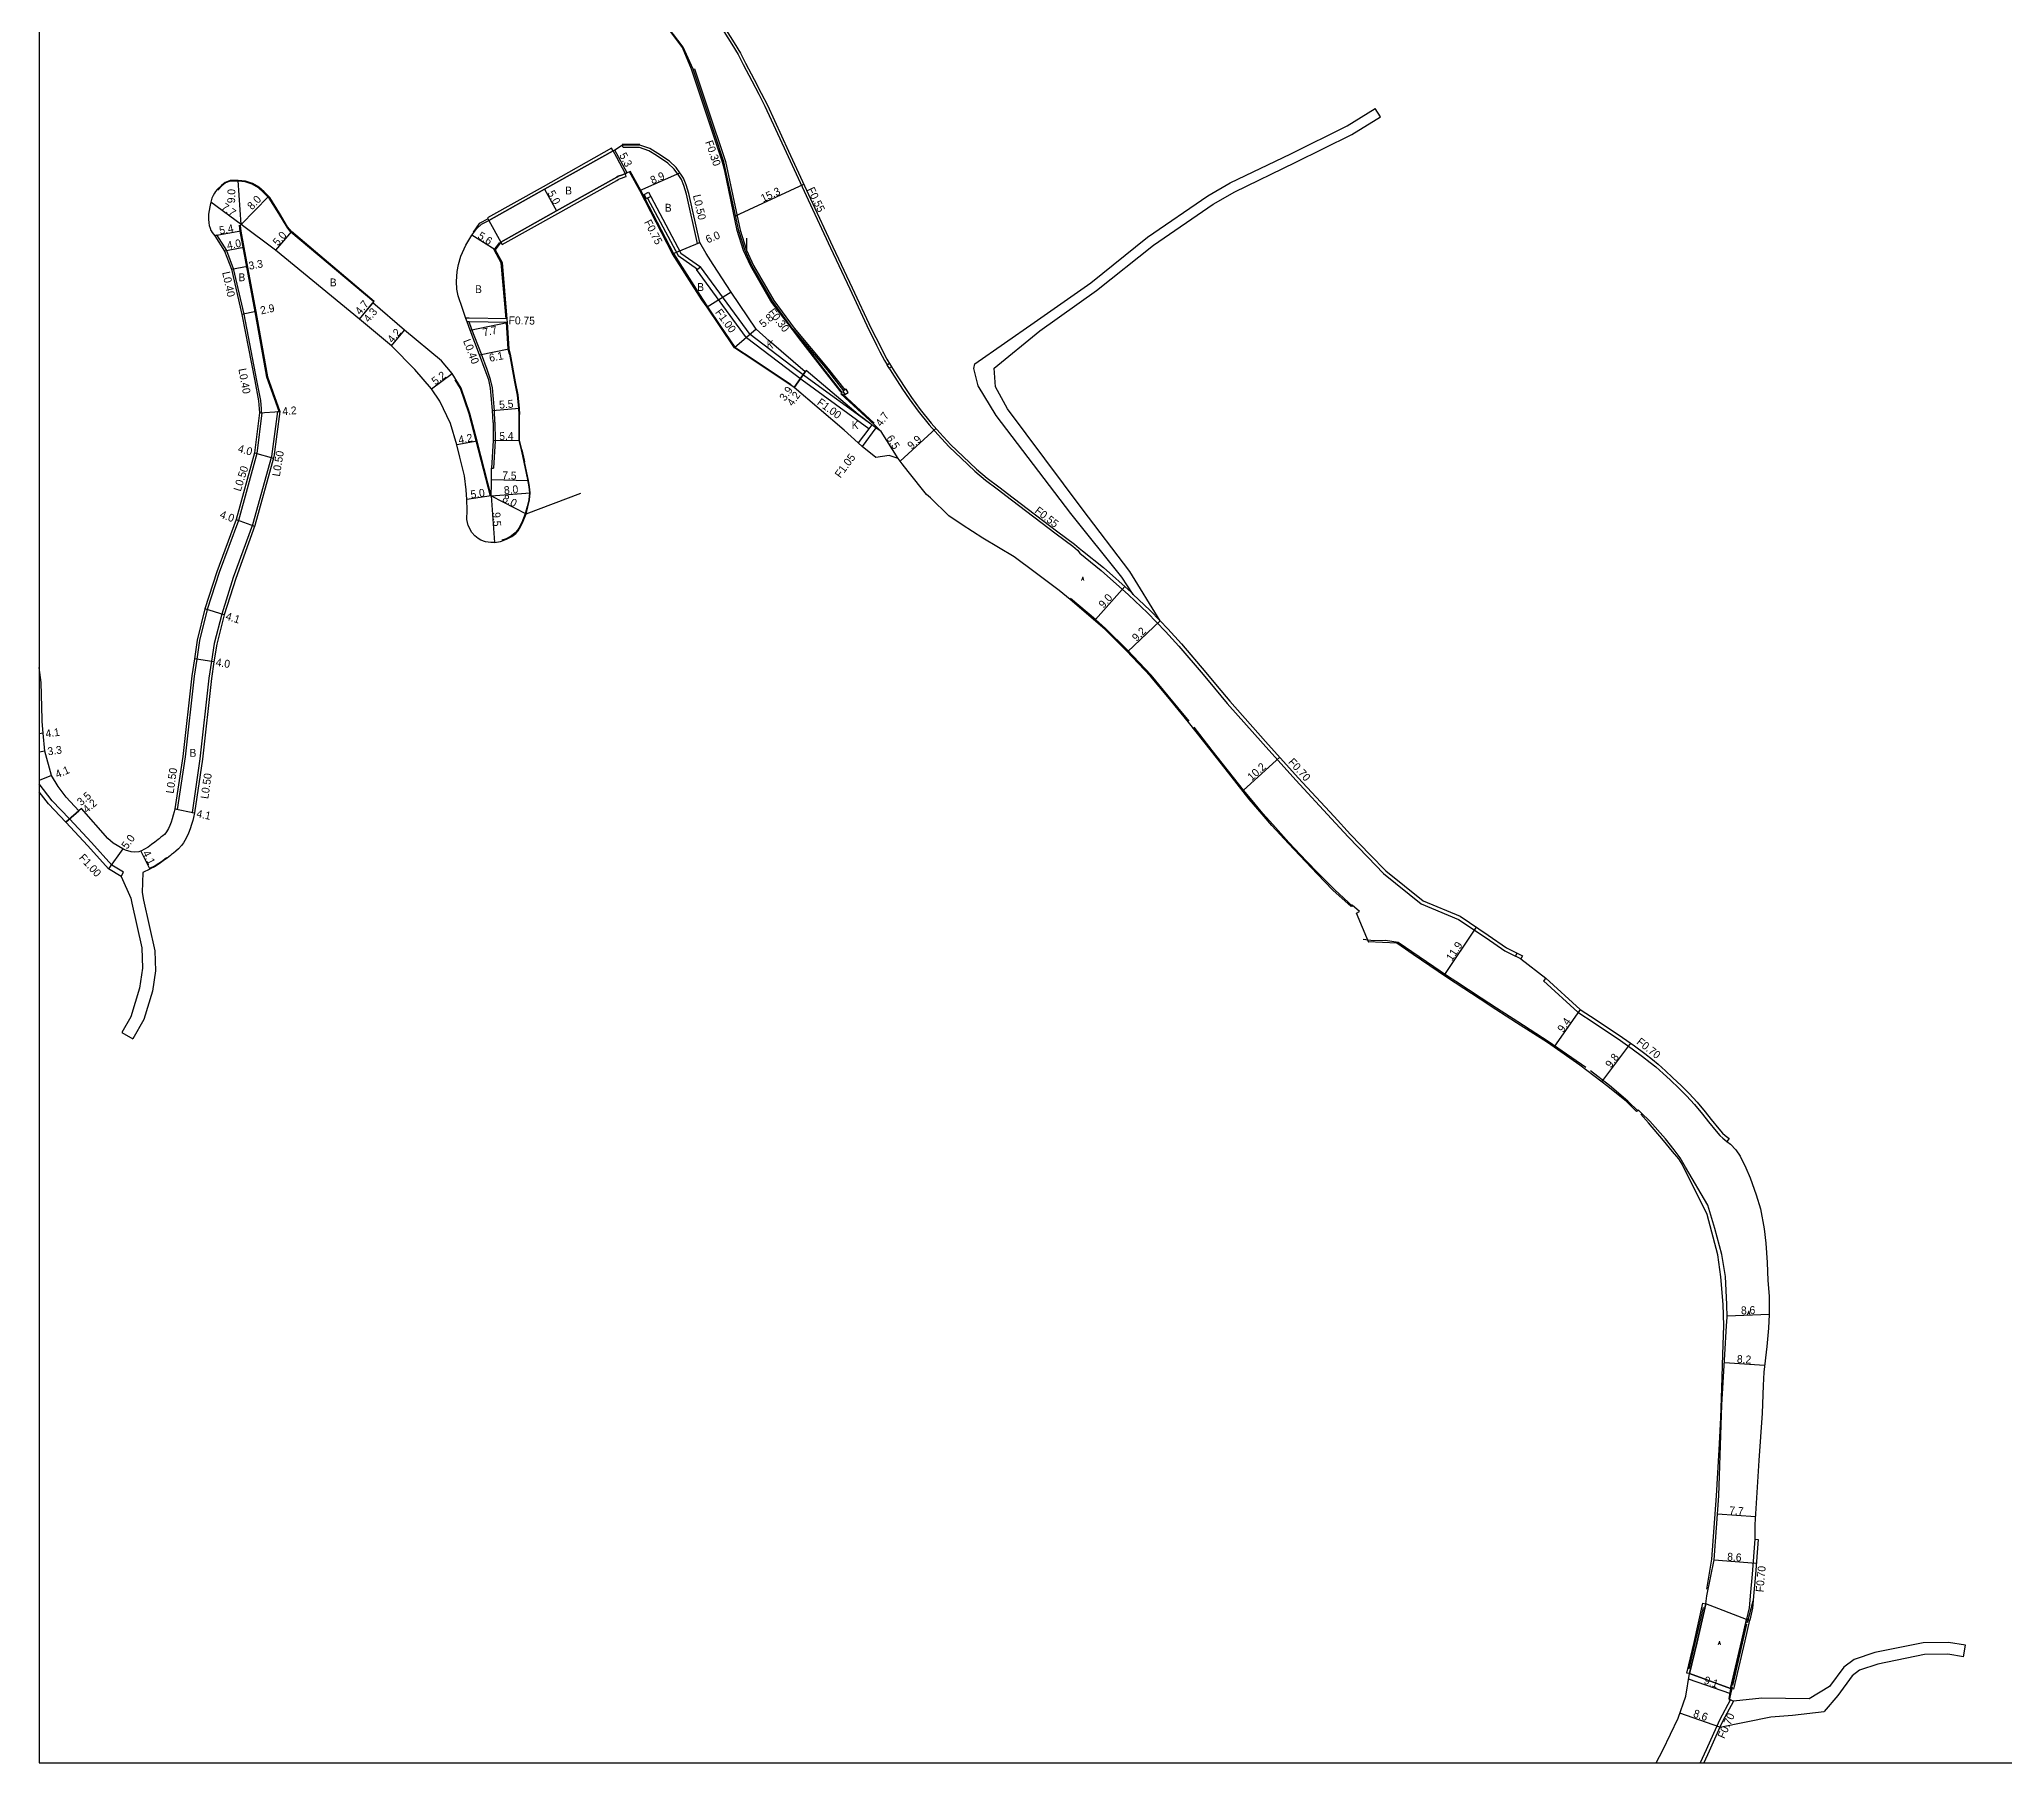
# Model space of a CAD drawing. Header units: metres. Extents: x -16000 to -12000, y -93000 to -90000.
# Drawn here: x -16000 to -15599.7, y -93000 to -92649 of the extents above; entities that cross this region are included whole.
import ezdxf

# ---------------------------------------------------------------- set-up
doc = ezdxf.new("R2010")
doc.units = ezdxf.units.M
doc.header["$LTSCALE"] = 2.5
for name, color, linetype in [('側溝・桝', 7, 'Continuous'), ('図郭', 7, 'Continuous'), ('幅員', 7, 'Continuous'), ('歩道・分離帯・安全施設', 7, 'Continuous'), ('舗装', 7, 'Continuous'), ('道路', 7, 'Continuous')]:
    doc.layers.add(name, color=color, linetype=linetype)
doc.styles.get("Standard").update_dxf_attribs({"font": ''})
doc.styles.add('YOKO_DECO', font='txt.shx', dxfattribs={"bigfont": 'extfont.shx'})
doc.styles.get('Standard').set_extended_font_data('@MS PGothic')

msp = doc.modelspace()

# ---------------------------------------------------------------- linework, layer by layer
at = {"layer": '側溝・桝'}
for points in [[(-15860.54, -92647.42), (-15858.92, -92650), (-15857.64, -92652.11), (-15856.6, -92654.14), (-15854.85, -92657.44), (-15853.44, -92660.21), (-15852.18, -92662.63), (-15847.89, -92672), (-15843.37, -92681.72), (-15838.83, -92691.5), (-15834.93, -92699.85), (-15831.02, -92708.16), (-15830.11, -92710), (-15829.44, -92711.31), (-15828.76, -92712.68), (-15827.83, -92714.44), (-15827.31, -92715.28)], [(-15866.84, -92655.11), (-15866.54, -92655.01), (-15863.93, -92662.73), (-15860.25, -92673.91), (-15857.23, -92687.9), (-15855.95, -92691.92), (-15854.5, -92695.04), (-15850.39, -92702.18), (-15846.22, -92707.82), (-15839.28, -92716.11), (-15835.9, -92720.4)], [(-15830.45, -92727.5), (-15844.03, -92717.64), (-15855.21, -92709.12), (-15865.32, -92695.33)], [(-15904.78, -92705.94), (-15912.41, -92705.8), (-15913.11, -92705.79)], [(-15846.48, -92708.01), (-15839.53, -92716.31), (-15836.17, -92720.58)], [(-15826.87, -92715.98), (-15826.33, -92716.86), (-15824.17, -92720.23), (-15822.81, -92722.26), (-15821, -92724.72)], [(-15907.18, -92727.01), (-15907.31, -92724.58), (-15907.66, -92720)], [(-15954.68, -92725.07), (-15955.66, -92733.35), (-15959.44, -92746.98), (-15963.36, -92757.62)], [(-15951.51, -92724.84), (-15952.72, -92733.96), (-15956.58, -92747.89), (-15960.48, -92758.63)], [(-15907.18, -92727.01), (-15907.17, -92730.75), (-15907.46, -92736.38)], [(-15821, -92724.72), (-15818.74, -92727.52), (-15816.96, -92729.47), (-15814.68, -92731.99), (-15812.19, -92734.32), (-15809.44, -92736.93), (-15807.28, -92738.78), (-15804.86, -92740.54), (-15801.98, -92742.83), (-15792.84, -92749.71), (-15789.49, -92752.25), (-15788.51, -92753.06), (-15788.06, -92753.68), (-15783.68, -92757.16), (-15778.11, -92762.14), (-15774.29, -92765.81), (-15770.62, -92769.59), (-15767.9, -92772.6), (-15762.9, -92778.4), (-15760.64, -92781.19), (-15758.03, -92784.26), (-15750.73, -92792.51), (-15744.07, -92799.92), (-15736.77, -92807.77), (-15733.42, -92811.45), (-15729.39, -92815.6), (-15726.21, -92818.87), (-15718.5, -92825.07), (-15710.89, -92828.24), (-15705.25, -92832.02), (-15701.48, -92834.64), (-15699.29, -92835.75)], [(-15907.86, -92736.37), (-15907.46, -92736.38)], [(-15777.16, -92762.06), (-15773.78, -92765.3), (-15771.7, -92767.44)], [(-15693.09, -92840.22), (-15693.58, -92840.76), (-15686.59, -92847.15), (-15683.28, -92849.32), (-15677.91, -92852.92), (-15675.52, -92854.59), (-15673.44, -92856.14), (-15671.87, -92857.37), (-15670.74, -92858.3), (-15669.2, -92859.65), (-15667.78, -92860.95), (-15665.96, -92862.67), (-15664.47, -92864.19), (-15662.86, -92865.95), (-15661.2, -92867.92), (-15660, -92869.46), (-15658.43, -92871.38), (-15657.66, -92872.27), (-15657.07, -92872.83), (-15656.23, -92873.46)], [(-15650.57, -92954.48), (-15651.12, -92961.59), (-15651.5, -92966.03), (-15651.67, -92967.71), (-15651.69, -92968.47), (-15652.22, -92970.79)], [(-15655.51, -92987.16), (-15657.76, -92991.31), (-15660.47, -92997.36), (-15661.71, -93000)], [(-15654.91, -92987.48), (-15657.15, -92991.61), (-15657.65, -92992.74)]]:
    msp.add_lwpolyline(points, dxfattribs=at)
at = {"layer": '側溝・桝', "flags": 128}
for points in [[(-15865.45, -92690.39), (-15865.93, -92690.58), (-15868.2, -92680.56), (-15868.74, -92678.8), (-15869.22, -92677.53), (-15869.73, -92676.77), (-15870.66, -92675.47), (-15871.95, -92674.23), (-15874.25, -92672.7), (-15875.86, -92671.69), (-15877.75, -92671.07), (-15881.09, -92671.07), (-15881.23, -92670.57)], [(-15876.12, -92681.38), (-15869.87, -92693.05), (-15865.95, -92695.8)], [(-15875.45, -92681.04), (-15869.29, -92692.54), (-15865.32, -92695.33)], [(-15964.26, -92689.04), (-15963.93, -92688.8), (-15961.89, -92692), (-15960.49, -92695.68), (-15958.35, -92704.98), (-15955.73, -92718.48), (-15954.97, -92722.58), (-15954.8, -92724.25), (-15954.79, -92725.08)], [(-15866.12, -92695.92), (-15865.95, -92695.8), (-15865.32, -92695.33)], [(-15831.05, -92728.31), (-15844.62, -92718.44), (-15855.93, -92709.83), (-15866.12, -92695.92)], [(-15904.71, -92706.69), (-15912.42, -92706.55), (-15912.85, -92706.55)], [(-15907.66, -92720), (-15908.06, -92718.27), (-15908.78, -92716.23), (-15909.96, -92713.11), (-15911.87, -92708.13), (-15912.42, -92706.55)], [(-15954.79, -92725.08), (-15954.68, -92725.07)], [(-15951.51, -92724.84), (-15951, -92724.8)], [(-15830.45, -92727.5), (-15831.05, -92728.31), (-15833.19, -92731.21)], [(-15829.62, -92728.13), (-15832.41, -92731.92)], [(-15963.36, -92757.62), (-15965.79, -92765.14), (-15967.34, -92771.47), (-15967.88, -92775.24), (-15968.45, -92778.7), (-15970.29, -92795.14), (-15971.9, -92805.85), (-15972.39, -92805.75)], [(-15960.48, -92758.63), (-15962.85, -92766.11), (-15964.36, -92772.08), (-15964.91, -92775.69), (-15965.44, -92779.1), (-15967.28, -92795.53), (-15968.86, -92806.45), (-15968.37, -92806.55)], [(-15983.33, -92819.51), (-15982.82, -92818.66), (-15985.26, -92817.18), (-15989.39, -92812.58), (-15993.86, -92807.76), (-15997.38, -92804.08), (-16000, -92800.62)]]:
    msp.add_lwpolyline(points, dxfattribs=at)
msp.add_lwpolyline([(-15876.34, -92681.49), (-15876.79, -92680.59), (-15875.89, -92680.15), (-15875.45, -92681.04), (-15876.12, -92681.38), (-15876.34, -92681.49)], close=True, dxfattribs=at)
at = {"layer": '側溝・桝'}
for points in [[(-15826.85, -92714.99), (-15826.41, -92715.7), (-15826.87, -92715.98), (-15827.31, -92715.28)], [(-15835.66, -92720.24), (-15836.33, -92720.69), (-15835.89, -92721.37), (-15835.21, -92720.92)], [(-15698.97, -92835.1), (-15697.91, -92835.64), (-15698.23, -92836.28), (-15699.29, -92835.75)]]:
    msp.add_lwpolyline(points, close=True, dxfattribs=at)
at = {"layer": '図郭'}
msp.add_lwpolyline([(-16000, -93000), (-15200, -93000), (-15200, -92400), (-16000, -92400)], close=True, dxfattribs=at)
at = {"layer": '幅員', "flags": 128}
for points in [[(-15880.26, -92676.2), (-15882.8, -92671.55)], [(-15958.88, -92686.73), (-15959.51, -92677.76)], [(-15897.07, -92679.56), (-15894.67, -92683.95)], [(-15877.66, -92679.82), (-15869.54, -92676.17)], [(-15958.88, -92686.73), (-15965.09, -92682.2)], [(-15958.88, -92686.73), (-15953.31, -92680.99)], [(-15958.95, -92688.06), (-15964.26, -92689.04)], [(-15958.33, -92691.4), (-15962.25, -92692.18)], [(-15948.65, -92688.15), (-15951.91, -92691.94)], [(-15907.17, -92691.86), (-15911.91, -92688.88)], [(-15870.99, -92692.72), (-15865.45, -92690.39)], [(-15960.87, -92695.79), (-15957.62, -92695.19)], [(-15934.76, -92706.02), (-15931.79, -92702.38)], [(-15934.76, -92706.02), (-15932.04, -92702.69)], [(-15955.9, -92704.46), (-15958.74, -92705.06)], [(-15912.25, -92708.27), (-15904.71, -92706.69)], [(-15928.29, -92711.43), (-15925.59, -92708.21)], [(-15854.01, -92708.06), (-15858.41, -92711.84)], [(-15910.34, -92713.25), (-15904.35, -92712.07)], [(-15920.1, -92720.18), (-15915.91, -92717.1)], [(-15843.8, -92716.47), (-15846.21, -92719.91)], [(-15846.21, -92719.91), (-15843.97, -92716.72)], [(-15955.18, -92725.11), (-15951, -92724.8)], [(-15907.71, -92724.61), (-15902.22, -92724.16)], [(-15910.83, -92730.83), (-15914.96, -92731.59)], [(-15829.62, -92728.13), (-15832.41, -92731.92)], [(-15825.03, -92734.4), (-15828.51, -92728.91)], [(-15907.87, -92738.63), (-15900.38, -92738.84)], [(-15907.97, -92742), (-15912.92, -92742.75)], [(-15959.92, -92746.82), (-15956.16, -92748.19)], [(-15962.37, -92766.24), (-15966.28, -92765.01)], [(-15964.42, -92775.77), (-15968.37, -92775.16)], [(-15999.23, -92790.32), (-16000, -92790.43)], [(-15998.86, -92794.02), (-16000, -92794.19)], [(-15997.55, -92798.92), (-16000, -92799.97)], [(-15991.41, -92805.69), (-15994.58, -92808.45)], [(-15994.58, -92808.45), (-15991.94, -92806.15)], [(-15972.39, -92805.75), (-15968.37, -92806.55)], [(-15982.97, -92813.91), (-15985.9, -92817.96)], [(-15979.32, -92814.34), (-15977.48, -92818.01)]]:
    msp.add_lwpolyline(points, dxfattribs=at)
at = {"layer": '幅員'}
for points in [[(-15858.18, -92684.98), (-15844.26, -92678.52)], [(-15907.57, -92730.74), (-15902.17, -92730.66)], [(-15824.64, -92734.91), (-15817.35, -92728.26)], [(-15956.15, -92733.26), (-15952.3, -92734.33)], [(-15907.97, -92742), (-15900, -92741.36)], [(-15907.97, -92742), (-15907.27, -92751.48)], [(-15907.97, -92742), (-15900.85, -92745.65)], [(-15784.88, -92767.17), (-15778.9, -92760.47)], [(-15771.7, -92767.44), (-15778.35, -92773.77)], [(-15754.73, -92801.9), (-15747.32, -92795.23)], [(-15713.85, -92839.69), (-15707.23, -92829.83)], [(-15686.15, -92846.58), (-15691.49, -92854.26)], [(-15681.69, -92861.34), (-15675.82, -92853.46)], [(-15647.6, -92908.73), (-15656.19, -92909.06)], [(-15648.55, -92919.09), (-15656.73, -92918.59)], [(-15650.43, -92949.92), (-15658.16, -92949.36)], [(-15650.25, -92959.41), (-15658.85, -92958.78)], [(-15655.41, -92986.01), (-15664.04, -92983.01)], [(-15657.65, -92992.74), (-15665.82, -92989.89)]]:
    msp.add_lwpolyline(points, dxfattribs=at)
at = {"layer": '歩道・分離帯・安全施設'}
for points in [[(-15836.63, -92720.9), (-15839.89, -92716.74), (-15845.35, -92709.73), (-15846.57, -92708.13), (-15850.97, -92702.37), (-15855.09, -92695.2), (-15856.55, -92692.05), (-15857.84, -92687.92), (-15860.39, -92675.78), (-15860.86, -92674), (-15867.15, -92655.12), (-15868.98, -92650.7), (-15871.99, -92646.64), (-15876.93, -92640.54), (-15880.48, -92636.66), (-15881.96, -92635.13), (-15884.73, -92632.44), (-15887.69, -92629.75), (-15890.42, -92627.31), (-15893.13, -92625.06), (-15895.12, -92623.45), (-15906.09, -92614.93), (-15907.99, -92613.36)], [(-15904.93, -92705.94), (-15905.89, -92694.52), (-15907.35, -92691.85), (-15906.22, -92690.37)], [(-15855.91, -92692.25), (-15855.88, -92689.53)], [(-15904.24, -92713.15), (-15903.23, -92718.8), (-15902.68, -92721.45), (-15902.37, -92724.17), (-15902.31, -92725.4)], [(-15829.92, -92727.16), (-15836.41, -92721.2)], [(-15902.31, -92725.4), (-15902.31, -92728.48), (-15902.32, -92730.68), (-15901.84, -92732.63)], [(-15901.29, -92735.1), (-15900.56, -92738.69), (-15900.28, -92740.16), (-15900.15, -92741.36), (-15900.31, -92742.77), (-15900.62, -92744.16), (-15901, -92745.62), (-15901.71, -92747.41), (-15902.32, -92748.6), (-15902.58, -92749), (-15903.06, -92749.54), (-15903.82, -92750.13), (-15904.88, -92750.71), (-15905.79, -92751.02)], [(-15901.84, -92732.62), (-15901.36, -92734.78), (-15901.29, -92735.1)], [(-15765.78, -92787.9), (-15770.05, -92782.7), (-15773.53, -92778.54), (-15778.43, -92773.38), (-15782.8, -92769.02), (-15784.88, -92767.17), (-15789.94, -92762.87)], [(-15732.43, -92825.64), (-15736.11, -92822.24), (-15739.53, -92818.81), (-15741.87, -92816.39), (-15745.45, -92812.62), (-15748.76, -92808.93), (-15750.79, -92806.67), (-15753.31, -92803.62), (-15754.73, -92801.9), (-15761.08, -92793.85), (-15764.75, -92789.12)], [(-15684.95, -92858.44), (-15692.68, -92853.09), (-15698.86, -92849.11), (-15703.17, -92846.34), (-15706.3, -92844.3), (-15711.48, -92840.93), (-15713.17, -92839.79), (-15723.19, -92832.98), (-15725.77, -92832.58), (-15728.22, -92832.61), (-15730.36, -92832.37)], [(-15674.31, -92867.34), (-15676.4, -92865.28), (-15680.18, -92862.05), (-15684.05, -92859.07)], [(-15660.36, -92964.67), (-15659.3, -92958.54), (-15658.33, -92945.64), (-15657.79, -92936.27), (-15657.49, -92929.77), (-15657.24, -92923.75), (-15657.07, -92916.85), (-15656.87, -92910.99), (-15656.97, -92906.65), (-15657.48, -92901.08), (-15658.1, -92896.56), (-15660.28, -92888.34), (-15665.34, -92878.12), (-15666.05, -92877), (-15667.29, -92875.52), (-15669.13, -92873.27), (-15672.2, -92869.65), (-15673.78, -92867.91)], [(-15652.07, -92971.48), (-15650.92, -92967.03)], [(-15663.9, -92980.91), (-15661.01, -92968.36)], [(-15655.03, -92984.25), (-15652.18, -92971.81)], [(-15655.68, -92987.26), (-15655.11, -92984.57)]]:
    msp.add_lwpolyline(points, dxfattribs=at)
at = {"layer": '歩道・分離帯・安全施設', "flags": 128}
for points in [[(-15877.65, -92670.42), (-15881.28, -92670.42)], [(-15879.71, -92675.81), (-15877.53, -92679.75), (-15870.85, -92692.65), (-15864.92, -92701.96), (-15863.87, -92703.49), (-15861.21, -92707.4), (-15858.31, -92711.73), (-15854.56, -92714.16), (-15846.86, -92719.3)], [(-15948.76, -92688.26), (-15949.53, -92687.25), (-15951.18, -92684.48), (-15953.18, -92681.33), (-15954.32, -92680.18), (-15955.34, -92679.23), (-15956.66, -92678.48), (-15958.06, -92678.03), (-15959.51, -92677.91), (-15961.12, -92677.93), (-15962.07, -92678.27), (-15962.81, -92678.86), (-15963.65, -92679.71)], [(-15951.15, -92724.81), (-15953.67, -92717.8), (-15956.05, -92704.49), (-15959.1, -92688.08), (-15959.21, -92686.89)], [(-15908.59, -92685.59), (-15910.42, -92686.51), (-15911.62, -92688.29)], [(-15931.88, -92702.5), (-15948.76, -92688.26)], [(-15904.24, -92713.15), (-15904.5, -92712.1), (-15904.86, -92706.7), (-15904.86, -92706.69)], [(-15908.12, -92742.04), (-15912.42, -92725.25), (-15914.19, -92720.12), (-15915.28, -92718.38)], [(-15977.55, -92817.87), (-15977.34, -92817.77), (-15976.63, -92817.4), (-15975.68, -92816.82), (-15974.83, -92816.23), (-15974.06, -92815.64)]]:
    msp.add_lwpolyline(points, dxfattribs=at)
at = {"layer": '舗装', "flags": 128}
msp.add_lwpolyline([(-15859.08, -92700.49), (-15863.99, -92703.58)], dxfattribs=at)
at = {"layer": '舗装'}
for points in [[(-15652.23, -92970.84), (-15660.56, -92967.67)], [(-15655.48, -92984.91), (-15663.84, -92981.86)]]:
    msp.add_lwpolyline(points, dxfattribs=at)
at = {"layer": '道路'}
for points in [[(-15828.51, -92728.91), (-15829.92, -92727.48), (-15836.74, -92721.23), (-15836.46, -92720.92), (-15839.87, -92716.57), (-15845.22, -92709.64), (-15846.48, -92708.01), (-15850.66, -92702.36), (-15854.79, -92695.19), (-15856.25, -92692.04), (-15857.54, -92687.98), (-15860.56, -92673.99), (-15864.23, -92662.83), (-15866.84, -92655.11), (-15868.88, -92650.59), (-15871.9, -92646.6)], [(-15860.09, -92647.12), (-15858.46, -92649.72), (-15857.16, -92651.85), (-15856.12, -92653.89), (-15854.37, -92657.19), (-15852.96, -92659.96), (-15851.69, -92662.39), (-15847.39, -92671.77), (-15842.88, -92681.49), (-15838.34, -92691.27), (-15834.44, -92699.62), (-15830.53, -92707.92), (-15829.63, -92709.75), (-15828.95, -92711.06), (-15828.27, -92712.43), (-15827.35, -92714.17), (-15825.87, -92716.57), (-15823.72, -92719.93), (-15822.36, -92721.95), (-15820.57, -92724.4), (-15818.34, -92727.17), (-15816.56, -92729.12), (-15814.3, -92731.62), (-15811.82, -92733.94), (-15809.09, -92736.53), (-15806.95, -92738.36), (-15804.54, -92740.12), (-15801.65, -92742.41), (-15792.52, -92749.29), (-15789.16, -92751.83), (-15788.17, -92752.65), (-15787.53, -92753.18), (-15783.22, -92756.61), (-15777.62, -92761.61), (-15777.16, -92762.06)], [(-15777.16, -92762.06), (-15779.49, -92758.57), (-15789.85, -92745.6), (-15805.06, -92725.6), (-15808.79, -92719.55), (-15809.61, -92716.07), (-15809.42, -92715.07), (-15797.34, -92706.7), (-15785.84, -92698.57), (-15774.27, -92689.27), (-15761.98, -92680.9), (-15757.42, -92678.27), (-15745.06, -92672.31), (-15733.62, -92666.65), (-15727.86, -92663.08)], [(-15771.7, -92767.44), (-15777.86, -92757.38), (-15787.58, -92744.6), (-15802.75, -92724.29), (-15805.25, -92719.8), (-15805.49, -92716), (-15796.18, -92708.35), (-15784.62, -92700.19), (-15773.06, -92690.9), (-15760.91, -92682.61), (-15756.48, -92680.06), (-15744.17, -92674.12), (-15732.64, -92668.42), (-15726.8, -92664.8)], [(-15825.03, -92734.4), (-15826.9, -92733.8), (-15829.57, -92734.2), (-15832.41, -92731.92), (-15833.19, -92731.21), (-15836.03, -92728.61), (-15846.21, -92719.91), (-15854.65, -92714.28), (-15858.41, -92711.84), (-15861.34, -92707.48), (-15863.99, -92703.58), (-15865.04, -92702.04), (-15870.99, -92692.72), (-15877.66, -92679.82), (-15879.78, -92676), (-15880.26, -92676.2), (-15880.58, -92676.38), (-15880.89, -92676.45), (-15881.43, -92676.65), (-15882.08, -92676.9), (-15882.36, -92677.06)], [(-15907.58, -92727.07), (-15907.71, -92724.61), (-15908.06, -92720.06), (-15908.45, -92718.38), (-15909.15, -92716.36), (-15910.34, -92713.25), (-15912.25, -92708.27), (-15912.85, -92706.55), (-15913.09, -92705.84), (-15913.81, -92703.8), (-15914.65, -92701.26), (-15914.93, -92699.88), (-15915, -92698.31), (-15914.86, -92696.31), (-15914.62, -92694.84), (-15914.14, -92693.18), (-15913.12, -92690.92), (-15911.91, -92688.88), (-15910.9, -92687.56), (-15909.93, -92686.65), (-15908.41, -92685.92)], [(-15904.09, -92713.12), (-15903.08, -92718.77), (-15902.53, -92721.42), (-15902.22, -92724.16), (-15902.16, -92725.4)], [(-15955.18, -92725.11), (-15956.15, -92733.26), (-15959.92, -92746.82), (-15963.83, -92757.45)], [(-15951, -92724.8), (-15952.23, -92734.06), (-15956.1, -92748.04), (-15960, -92758.79)], [(-15907.58, -92727.07), (-15907.57, -92730.74), (-15907.86, -92736.37)], [(-15901.69, -92732.59), (-15902.17, -92730.66), (-15902.16, -92728.48), (-15902.16, -92725.4)], [(-15901.69, -92732.59), (-15901.21, -92734.75), (-15901.14, -92735.06)], [(-15900.85, -92745.65), (-15900.47, -92744.2), (-15900.16, -92742.79), (-15900, -92741.36), (-15900.13, -92740.14), (-15900.38, -92738.84), (-15901.14, -92735.06)], [(-15731.68, -92827), (-15731.1, -92826.64), (-15732.54, -92825.36), (-15732.77, -92825.62), (-15736.49, -92822.28), (-15739.68, -92818.98), (-15742.01, -92816.54), (-15745.56, -92812.82), (-15748.96, -92809.1), (-15750.92, -92806.82), (-15753.56, -92803.75), (-15758.41, -92797.54), (-15761.23, -92793.97), (-15765.88, -92788.1), (-15770.14, -92782.9), (-15773.63, -92778.74), (-15778.53, -92773.58), (-15782.89, -92769.22), (-15790.04, -92763.07), (-15792.23, -92761.26), (-15797.16, -92757.59), (-15801.42, -92754.39), (-15807.79, -92750.63), (-15812.02, -92747.9), (-15814.76, -92746.07), (-15818.44, -92742.39), (-15819.3, -92741.73), (-15823.04, -92737), (-15824.21, -92735.48), (-15825.03, -92734.4)], [(-15907.97, -92742), (-15907.88, -92739.48), (-15907.86, -92736.37)], [(-15900.85, -92745.65), (-15889.66, -92741.42)], [(-15907.27, -92751.48), (-15906.06, -92751.27), (-15904.82, -92750.84), (-15903.74, -92750.25), (-15902.96, -92749.65), (-15902.46, -92749.09), (-15902.19, -92748.67), (-15901.58, -92747.47), (-15900.85, -92745.65)], [(-15907.27, -92751.48), (-15908.05, -92751.48), (-15909.12, -92751.36), (-15910.06, -92751.01), (-15910.61, -92750.69), (-15911.29, -92750.13)], [(-15771.7, -92767.44), (-15770.09, -92769.09), (-15767.36, -92772.12), (-15762.35, -92777.94), (-15760.09, -92780.73), (-15757.49, -92783.79), (-15750.2, -92792.03), (-15743.54, -92799.43), (-15736.25, -92807.29), (-15732.89, -92810.96), (-15728.88, -92815.1), (-15725.72, -92818.33), (-15718.13, -92824.44), (-15710.55, -92827.6), (-15704.84, -92831.43), (-15701.11, -92834.02), (-15697.91, -92835.64), (-15698.23, -92836.28), (-15693.09, -92840.22), (-15686.15, -92846.58), (-15682.88, -92848.71), (-15677.5, -92852.32), (-15675.09, -92854), (-15672.99, -92855.57), (-15671.41, -92856.81), (-15670.27, -92857.75), (-15668.72, -92859.11), (-15667.29, -92860.42), (-15665.46, -92862.15), (-15663.94, -92863.69), (-15662.31, -92865.47), (-15660.64, -92867.47), (-15659.43, -92869.01), (-15657.87, -92870.92), (-15657.13, -92871.77), (-15656.6, -92872.27), (-15655.79, -92872.88), (-15656.23, -92873.46), (-15655.49, -92874.05), (-15654.42, -92875.2), (-15653.51, -92876.45), (-15652.39, -92878.84), (-15651.52, -92880.89), (-15650.27, -92884.35), (-15649.43, -92887.19), (-15648.66, -92891.3), (-15648.3, -92894.18), (-15648.01, -92898.15), (-15647.89, -92901.79), (-15647.6, -92904.98), (-15647.6, -92908.73), (-15647.78, -92911.52), (-15648.13, -92915.24), (-15648.71, -92920.49), (-15648.83, -92923.15), (-15649.07, -92928.79), (-15649.71, -92938.45), (-15650.53, -92951.5), (-15650.57, -92954.48), (-15649.88, -92954.53), (-15650.42, -92961.65), (-15650.8, -92966.1), (-15650.97, -92967.76), (-15651, -92968.56), (-15651.58, -92970.94), (-15652.22, -92970.79), (-15652.23, -92970.84), (-15653.19, -92975.04), (-15655.48, -92984.91), (-15655.86, -92986.97), (-15654.91, -92987.48)], [(-15729.26, -92832.85), (-15731.68, -92827)], [(-15664.64, -92878.69), (-15665.78, -92876.84), (-15666.97, -92875.2), (-15668.76, -92872.92), (-15671.95, -92869.32), (-15673.69, -92867.66), (-15674.29, -92867.03), (-15674.64, -92867.35), (-15676.68, -92865.37), (-15680.48, -92862.25), (-15686.22, -92857.92), (-15692.8, -92853.34), (-15699.09, -92849.35), (-15703.31, -92846.59), (-15706.52, -92844.5), (-15711.57, -92841.2), (-15713.36, -92840.03), (-15720.17, -92835.41), (-15723.45, -92833.06), (-15729.29, -92832.85), (-15729.26, -92832.85)], [(-15670.66, -93000), (-15669.3, -92997.44), (-15666.18, -92990.92), (-15664.63, -92986.47), (-15663.84, -92981.86), (-15662.39, -92975.64), (-15660.56, -92967.67), (-15660.31, -92966.02), (-15658.84, -92958.7), (-15657.89, -92945.67), (-15657.25, -92927.09), (-15656.63, -92916.84), (-15656.29, -92911.06), (-15656.19, -92909.23), (-15656.28, -92906.66), (-15656.5, -92900.98), (-15657.28, -92896.5), (-15658.7, -92891.21), (-15660.15, -92886.47), (-15664.64, -92878.69)], [(-15657.65, -92992.74), (-15659.85, -92997.64), (-15660.95, -93000)]]:
    msp.add_lwpolyline(points, dxfattribs=at)
at = {"layer": '道路', "flags": 128}
for points in [[(-15726.8, -92664.8), (-15727.86, -92663.08)], [(-15908.41, -92685.92), (-15897.07, -92679.56), (-15883.12, -92671.74)], [(-15882.36, -92673.11), (-15883.12, -92671.74), (-15897.07, -92679.56), (-15908.41, -92685.92), (-15906.01, -92690.31)], [(-15828.51, -92728.91), (-15829.62, -92728.13), (-15830.45, -92727.5), (-15833.21, -92725.42), (-15843.8, -92716.47), (-15843.97, -92716.72), (-15851.3, -92710.44), (-15854.01, -92708.06), (-15859.08, -92700.49), (-15862.76, -92694.9), (-15864.18, -92692.63), (-15865.45, -92690.39), (-15867.72, -92680.43), (-15868.27, -92678.64), (-15868.77, -92677.3), (-15869.32, -92676.48), (-15869.54, -92676.17), (-15870.28, -92675.14), (-15871.63, -92673.84), (-15873.98, -92672.28), (-15875.64, -92671.23), (-15877.67, -92670.57), (-15881.23, -92670.57), (-15882.8, -92671.55), (-15883.12, -92671.74)], [(-15882.36, -92677.06), (-15882.08, -92676.9), (-15881.43, -92676.65), (-15880.89, -92676.45), (-15880.58, -92676.38), (-15882.36, -92673.11)], [(-15963.76, -92679.6), (-15964.09, -92679.98), (-15964.32, -92680.32), (-15964.6, -92680.83), (-15964.84, -92681.36), (-15964.94, -92681.66), (-15965.09, -92682.2), (-15965.22, -92682.76), (-15965.29, -92683.1), (-15965.43, -92683.86), (-15965.51, -92684.63), (-15965.53, -92685.01), (-15965.53, -92685.68), (-15965.47, -92686.33), (-15965.46, -92686.39), (-15965.37, -92686.93), (-15965.23, -92687.45), (-15965.03, -92687.96), (-15965, -92688), (-15964.78, -92688.37), (-15964.53, -92688.7), (-15964.26, -92689.04), (-15962.25, -92692.18), (-15960.87, -92695.79), (-15958.74, -92705.06), (-15956.13, -92718.56), (-15955.36, -92722.63), (-15955.2, -92724.27), (-15955.18, -92725.11)], [(-15948.65, -92688.15), (-15949.41, -92687.17), (-15951.05, -92684.4), (-15953.06, -92681.24), (-15954.22, -92680.07), (-15955.25, -92679.11), (-15956.6, -92678.35), (-15958.03, -92677.89), (-15959.51, -92677.76), (-15961.15, -92677.78), (-15962.15, -92678.14), (-15962.91, -92678.75), (-15963.76, -92679.6)], [(-15882.36, -92677.06), (-15894.67, -92683.95), (-15906.01, -92690.31), (-15905.72, -92690.83)], [(-15906.01, -92690.31), (-15894.67, -92683.95), (-15882.36, -92677.06)], [(-15906.01, -92690.31), (-15894.67, -92683.95), (-15882.36, -92677.06)], [(-15905.72, -92690.83), (-15894.38, -92684.47), (-15882.36, -92677.75)], [(-15882.36, -92677.06), (-15882.08, -92676.9), (-15881.43, -92676.65), (-15880.89, -92676.45), (-15880.58, -92676.38)], [(-15882.36, -92677.75), (-15882.07, -92677.58), (-15881.82, -92677.44), (-15881.22, -92677.21), (-15880.72, -92677.03), (-15880.44, -92676.96), (-15880.58, -92676.38)], [(-15911.29, -92750.13), (-15911.91, -92749.44), (-15912.62, -92748.05), (-15912.91, -92746.83), (-15912.86, -92744.87), (-15912.92, -92742.75), (-15913.03, -92740.76), (-15913.42, -92737.91), (-15914.33, -92734.1), (-15914.96, -92731.59), (-15916.21, -92727.28), (-15918.39, -92722.69), (-15920.1, -92720.18), (-15923.48, -92716.25), (-15928.29, -92711.43), (-15934.76, -92706.02), (-15951.91, -92691.94), (-15958.88, -92686.73), (-15959.06, -92686.95), (-15958.95, -92688.06), (-15958.33, -92691.4), (-15955.9, -92704.46), (-15953.53, -92717.76), (-15951, -92724.8)], [(-15907.97, -92742), (-15910.83, -92730.83), (-15912.27, -92725.21), (-15914.05, -92720.05), (-15915.91, -92717.1), (-15918.09, -92714.48), (-15925.59, -92708.21), (-15932.04, -92702.69), (-15931.79, -92702.38), (-15948.65, -92688.15)], [(-15906.01, -92690.31), (-15907.17, -92691.86), (-15905.75, -92694.48), (-15904.77, -92705.99), (-15904.71, -92706.69), (-15904.35, -92712.07), (-15904.09, -92713.12)], [(-15963.83, -92757.45), (-15966.28, -92765.01), (-15967.83, -92771.37), (-15968.37, -92775.16), (-15968.95, -92778.63), (-15970.79, -92795.07), (-15972.39, -92805.75), (-15972.53, -92806.33), (-15972.71, -92807.04), (-15972.91, -92807.74), (-15973.13, -92808.44), (-15973.39, -92809.12), (-15973.69, -92809.77), (-15974.06, -92810.39), (-15974.21, -92810.59), (-15974.51, -92810.93), (-15974.86, -92811.24), (-15975.22, -92811.52), (-15975.58, -92811.81), (-15975.81, -92811.99), (-15976.48, -92812.52), (-15977.16, -92813.03), (-15977.85, -92813.51), (-15978.57, -92813.96), (-15979.32, -92814.34), (-15979.41, -92814.38), (-15979.73, -92814.5), (-15980.51, -92814.59), (-15981.31, -92814.48), (-15982.45, -92814.16), (-15982.97, -92813.91), (-15984.97, -92812.74), (-15986.01, -92811.8), (-15991.41, -92805.69), (-15991.94, -92806.15), (-15994.52, -92803.36), (-15996.15, -92801.17), (-15997.55, -92798.92), (-15998.86, -92794.02), (-15999.23, -92790.32), (-15999.41, -92787.92), (-15999.44, -92787.52), (-15999.59, -92780.02), (-16000, -92776.93)], [(-15960, -92758.79), (-15962.37, -92766.24), (-15963.87, -92772.18), (-15964.42, -92775.77), (-15964.94, -92779.16), (-15966.78, -92795.6), (-15968.37, -92806.55), (-15968.6, -92807.51), (-15968.75, -92808.09), (-15968.98, -92808.91), (-15969.26, -92809.79), (-15969.61, -92810.72), (-15970.06, -92811.68), (-15970.63, -92812.64), (-15971.02, -92813.19), (-15971.63, -92813.85), (-15972.21, -92814.37), (-15972.68, -92814.74), (-15973.04, -92815.03), (-15973.27, -92815.21), (-15973.97, -92815.76), (-15974.75, -92816.35), (-15975.6, -92816.95), (-15976.55, -92817.53), (-15977.27, -92817.9), (-15977.48, -92818.01), (-15978.94, -92818.67)], [(-15983.33, -92819.51), (-15985.9, -92817.96), (-15990.13, -92813.26), (-15994.58, -92808.45), (-15998.16, -92804.7), (-16000, -92802.28)], [(-15983.33, -92819.51), (-15981.33, -92823.95), (-15981.12, -92824.95), (-15979.12, -92834.07), (-15979, -92838.18), (-15979.62, -92842.29), (-15981.39, -92848.09), (-15983.18, -92851.27)], [(-15978.94, -92818.67), (-15979.08, -92822.77), (-15978.81, -92824.3), (-15976.45, -92834.62), (-15976.33, -92838.73), (-15976.95, -92842.84), (-15978.72, -92848.64), (-15980.92, -92852.55)], [(-15983.18, -92851.27), (-15980.92, -92852.55)], [(-15607.66, -92976.04), (-15611.09, -92975.49), (-15616.29, -92975.58), (-15626.11, -92977.59), (-15630.34, -92979), (-15632.44, -92980.55), (-15635.35, -92984.5), (-15639.51, -92986.97)], [(-15608.04, -92978.43), (-15607.66, -92976.04)], [(-15608.04, -92978.43), (-15611.27, -92977.92), (-15616.02, -92978), (-15625.48, -92979.93), (-15629.21, -92981.18), (-15630.71, -92982.28), (-15633.66, -92986.29), (-15636.41, -92989.56)], [(-15639.51, -92986.97), (-15649.12, -92986.87), (-15654.91, -92987.48)], [(-15657.65, -92992.74), (-15647.29, -92990.65), (-15642.86, -92990.29), (-15636.41, -92989.56)]]:
    msp.add_lwpolyline(points, dxfattribs=at)
msp.add_lwpolyline([(-15908.41, -92685.92), (-15897.07, -92679.56), (-15883.12, -92671.74), (-15883.42, -92671.21), (-15897.37, -92679.04), (-15908.7, -92685.39)], close=True, dxfattribs=at)
at = {"layer": '道路'}
for points in [[(-15660.56, -92967.67), (-15662.39, -92975.64), (-15663.84, -92981.86), (-15664.39, -92981.74), (-15662.94, -92975.52), (-15661.11, -92967.54)], [(-15655.48, -92984.91), (-15653.19, -92975.04), (-15652.23, -92970.84), (-15660.56, -92967.67), (-15662.39, -92975.64), (-15663.84, -92981.86)], [(-15655.48, -92984.91), (-15653.19, -92975.04), (-15652.23, -92970.84), (-15651.65, -92970.98), (-15652.61, -92975.17), (-15654.89, -92985.04)]]:
    msp.add_lwpolyline(points, close=True, dxfattribs=at)

# ---------------------------------------------------------------- texts
at = {"layer": '側溝・桝'}
for s, rotation, p in [('F0.30', 289.144, (-15864.39, -92669.92)), ('F0.55', 295.7396, (-15843.64, -92679.58)), ('L0.50', 282.7962, (-15866.87, -92680.81)), ('F0.75', 297.3481, (-15876.85, -92686.24)), ('L0.40', 282.2347, (-15962.76, -92696.49)), ('F1.00', 306.2213, (-15862.4, -92704.64)), ('F0.30', 307.3986, (-15851.61, -92704.56)), ('F0.75', 359, (-15904.41, -92707.03)), ('L0.40', 290.9793, (-15913.71, -92710.42)), ('L0.40', 280.5958, (-15959.46, -92716.17)), ('F1.00', 323.9303, (-15841.71, -92723.27)), ('L0.50', 80.6211, (-15951.01, -92738.13)), ('F1.05', 53.5927, (-15836.82, -92738.48)), ('L0.50', 72.3064, (-15958.98, -92741.2)), ('F0.55', 322.0815, (-15797.38, -92745.3)), ('F0.70', 312, (-15745.69, -92796.29)), ('L0.50', 81.4842, (-15972.66, -92802.7)), ('L0.50', 81.7634, (-15965.59, -92803.79)), ('F1.00', 312.4395, (-15992.03, -92815.8)), ('F0.70', 322, (-15674.77, -92853.47)), ('F0.70', 85, (-15648.79, -92965.33)), ('F0.70', 66, (-15656.76, -92995.24))]:
    msp.add_text(s, height=1.6, rotation=rotation, dxfattribs=at).set_placement(p)
at = {"layer": '幅員'}
for s, rotation, p in [('5.3', 298.6942, (-15881.93, -92672.63)), ('9.0', 88.5209, (-15960.13, -92682.42)), ('5.0', 298.694, (-15896.55, -92680.3)), ('8.9', 24.1696, (-15875.1, -92678.56)), ('15.3', 25, (-15852.57, -92682.23)), ('7.7', 323.616, (-15963.06, -92683.51)), ('8.0', 46.8867, (-15956.65, -92683.85)), ('5.4', 10.3962, (-15963.19, -92688.74)), ('4.0', 11.2862, (-15961.63, -92691.81)), ('5.0', 49.2506, (-15951.4, -92691.19)), ('5.6', 327.816, (-15910.84, -92689.44)), ('6.0', 22.8132, (-15863.85, -92690.59)), ('3.3', 10.5109, (-15957.2, -92695.95)), ('2.9', 11.9892, (-15954.81, -92705.05)), ('4.7', 50.7551, (-15934.61, -92705.23)), ('4.3', 50.7551, (-15932.87, -92706.78)), ('7.7', 11.8305, (-15909.48, -92709.53)), ('5.8', 40.624, (-15852.51, -92707.82)), ('4.2', 50.0164, (-15928.05, -92710.98)), ('6.1', 11.1417, (-15908.21, -92714.71)), ('5.2', 36.2986, (-15919.35, -92719.51)), ('3.9', 54.9259, (-15848.08, -92722.81)), ('4.2', 4.3177, (-15950.44, -92725.56)), ('5.5', 4.7305, (-15906.26, -92724.24)), ('4.2', 54.9259, (-15846.54, -92723.85)), ('4.7', 53.5927, (-15828.53, -92728.01)), ('4.0', 344.4983, (-15959.67, -92733.04)), ('4.2', 10.3782, (-15914.49, -92731.4)), ('5.4', 1, (-15906.3, -92730.63)), ('6.5', 302.9206, (-15827.53, -92730.24)), ('9.9', 42, (-15822.31, -92732.63)), ('7.5', 358.3596, (-15905.72, -92738.59)), ('8.0', 5, (-15905.28, -92741.66)), ('5.0', 8.6239, (-15912.04, -92742.52)), ('8.0', 333, (-15905.82, -92743.04)), ('4.0', 340.0566, (-15963.36, -92746.4)), ('9.5', 274, (-15907.7, -92745.37)), ('9.0', 48, (-15783.22, -92764.99)), ('4.1', 342.3986, (-15962.18, -92767.14)), ('9.2', 44, (-15776.5, -92771.75)), ('4.0', 351.2736, (-15964.15, -92776.62)), ('4.1', 7.4534, (-15998.64, -92791.22)), ('3.3', 8.414, (-15998.2, -92794.86)), ('4.1', 23.2732, (-15996.34, -92799.53)), ('10.2', 42, (-15753.03, -92800.11)), ('3.5', 40.9534, (-15991.47, -92805.22)), ('4.2', 40.9534, (-15990.29, -92806.71)), ('4.1', 348.7906, (-15968.08, -92807.42)), ('5.0', 54.0655, (-15982.11, -92814.07)), ('4.1', 296.6284, (-15979.03, -92814.7)), ('11.9', 56, (-15712.26, -92836.87)), ('9.4', 55, (-15689.6, -92851.4)), ('9.8', 53, (-15679.87, -92858.64)), ('8.6', 2, (-15653.35, -92908.69)), ('8.2', 357, (-15654.23, -92918.56)), ('7.7', 356, (-15655.79, -92949.38)), ('8.6', 356, (-15656.22, -92958.82)), ('9.1', 341, (-15661.07, -92983.85)), ('8.6', 341, (-15663.23, -92990.6))]:
    msp.add_text(s, height=1.6, rotation=rotation, dxfattribs=at).set_placement(p)
at = {"layer": '舗装'}
for s, p in [('B', (-15892.88, -92680.61)), ('B', (-15872.6, -92684.11)), ('B', (-15959.44, -92698.27)), ('B', (-15940.84, -92699.32)), ('B', (-15911.25, -92700.69)), ('B', (-15865.99, -92700.25)), ('K', (-15851.84, -92711.94)), ('K', (-15834.52, -92728.34)), ('B', (-15969.4, -92795.13))]:
    msp.add_text(s, height=1.6, dxfattribs=at).set_placement(p)
at = {"layer": '舗装', "style": 'YOKO_DECO'}
for p in [(-15787.75, -92759.22, 313.71), (-15652.09, -92908.7, 307.81), (-15658.06, -92975.99, 308.16)]:
    msp.add_text('A', height=0.75, dxfattribs=at).set_placement(p)

doc.saveas('drawing.dxf')
